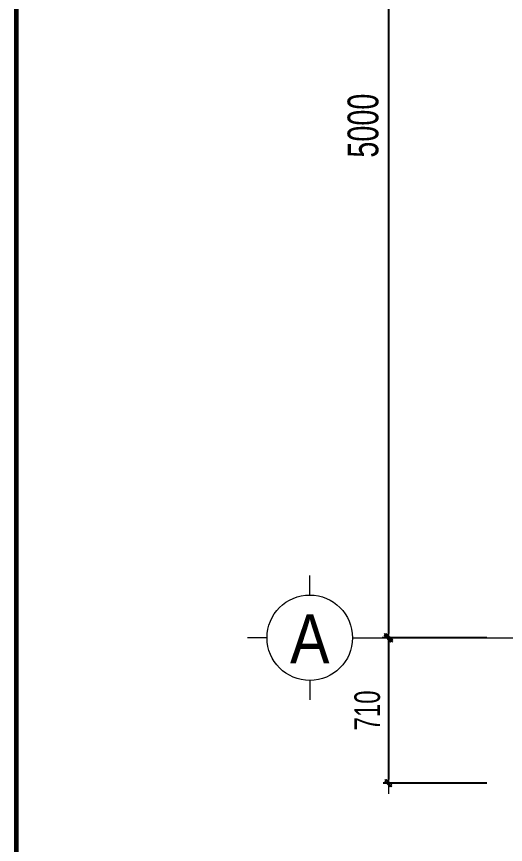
# Model space of a CAD drawing. Header units: millimetres. Extents: x 108335 to 288936, y -578047 to -548347.
# Drawn here: x 214056 to 216441, y -557324 to -553282 of the extents above; entities that cross this region are included whole.
import ezdxf
from ezdxf.enums import TextEntityAlignment as Align

# ---------------------------------------------------------------- set-up
doc = ezdxf.new("R2010")
doc.units = ezdxf.units.MM
doc.header["$MEASUREMENT"] = 0
doc.header["$PDMODE"] = 32
doc.linetypes.add('DASHDOT', pattern=[1, 0.5, -0.25, 0, -0.25])
doc.layers.get('Defpoints').update_dxf_attribs({"color": 1})
doc.layers.add('Khungten_LCDI', color=7, linetype='Continuous')
for name, color, linetype, lineweight in [('LC Dim', 8, 'Continuous', 18), ('LC ISO', 153, 'Continuous', 13), ('LC Net manh', 236, 'Continuous', 5), ('LC Net thay', 7, 'Continuous', 25), ('LC Net truc', 8, 'DASHDOT', 13), ('LC Text1', 3, 'Continuous', 20)]:
    doc.layers.add(name, color=color, linetype=linetype, lineweight=lineweight)
doc.styles.add('HOATBIF', font='hoatbif.shx', dxfattribs={"width": 0.7})
doc.styles.add('Khungten', font='VHAVAN.TTF', dxfattribs={"width": 0.9, "height": 5000})
doc.styles.add('LC 1', font='VHAVANB.TTF')
doc.styles.add('Title', font='VHBLACK.TTF', dxfattribs={"width": 0.8})
doc.dimstyles.new('1-100', dxfattribs={"dimscale": 100, "dimtxt": 2.5, "dimasz": 0.35, "dimexe": 0.5, "dimexo": 0, "dimgap": 0.8, "dimtad": 1, "dimdec": 0, "dimzin": 0, "dimdsep": 46, "dimtxsty": 'HOATBIF', "dimblk1": 'DOT', "dimblk2": 'DOT', "dimsah": 1, "dimcen": -1, "dimdle": 1, "dimclrd": 256, "dimclre": 256, "dimclrt": 4, "dimadec": 3, "dimazin": 2, "dimtfac": 0.333333, "dimtdec": 0, "dimtix": 1, "dimtmove": 2, "dimatfit": 3, "dimldrblk": 'DOT', "dimfxl": 1, "dimtvp": 0.833333, "dimtolj": 1, "dimtzin": 0, "dimarcsym": 0})

# ---------------------------------------------------------------- blocks, each defined once
blk = doc.blocks.new('TTRUC')
at = {"layer": 'LC ISO'}
for p, q in [((0, 6.95), (0, 10.13)), ((-6.95, 0), (-10.13, 0)), ((6.95, 0), (10.13, 0)), ((0, -6.95), (0, -10.13))]:
    blk.add_line(p, q, dxfattribs=at)
at = {"layer": 'LC Net manh'}
blk.add_circle((0, 0), 6.95, dxfattribs=at)
blk = doc.blocks.new('DOT')
at = {"layer": 'LC Dim'}
blk.add_line((-3, 0), (3, 0), dxfattribs=at)
at = {"layer": 'LC Dim', "color": 4}
blk.add_line((-1, -1), (1, 1), dxfattribs=at)
blk.add_lwpolyline([(0.5, 1), (-1, -0.5), (-0.5, -1), (1, 0.5)], close=True, dxfattribs=at)
blk = doc.blocks.new('*D406')
at = {"layer": 'Defpoints', "color": 0, "ltscale": 2, "transparency": 16777216}
for p in [(215945.7, -551314.9, 0), (215869.7, -556314.9), (215945.7, -556314.9, 0)]:
    blk.add_point(p, dxfattribs=at)
at = {"layer": 'LC Dim', "lineweight": -2, "ltscale": 2, "transparency": 16777216}
for p, q in [((215945.7, -551314.9), (215839.7, -551314.9)), ((215869.7, -551335.9), (215869.7, -556293.9)), ((215945.7, -556314.9), (215839.7, -556314.9))]:
    blk.add_line(p, q, dxfattribs=at)
at = {"layer": 'LC Dim', "lineweight": -2, "ltscale": 2, "transparency": 16777216, "xscale": 21, "yscale": 21, "zscale": 21}
for p, rotation in [((215869.7, -551314.9), 90), ((215869.7, -556314.9), 270)]:
    blk.add_blockref('DOT', p, dxfattribs=dict(at, rotation=rotation))
at = {"layer": 'LC Dim', "color": 4, "ltscale": 2, "transparency": 16777216, "insert": (215746.7, -553814.9), "char_height": 150, "attachment_point": 5, "rotation": 90, "style": 'HOATBIF'}
blk.add_mtext('\\A1;5000', dxfattribs=at)
blk = doc.blocks.new('_Dot')
at = {"color": 0, "linetype": 'ByBlock', "lineweight": -2}
blk.add_line((-0.5, 0), (-1, 0), dxfattribs=at)
at = {"color": 0, "linetype": 'ByBlock', "const_width": 0.5}
blk.add_lwpolyline([(-0.25, 0, 1), (0.25, 0, 1)], format="xyb", close=True, dxfattribs=at)
blk = doc.blocks.new('*D410')
at = {"layer": 'Defpoints', "color": 0, "ltscale": 2, "transparency": 16777216}
for p in [(216350.1, -556314.9), (215869.7, -557024.9), (216350.1, -557024.9)]:
    blk.add_point(p, dxfattribs=at)
at = {"layer": 'LC Dim', "lineweight": -2, "ltscale": 2, "transparency": 16777216}
for p, q in [((216350.1, -556314.9), (215844.7, -556314.9)), ((215869.7, -556332.4), (215869.7, -557007.4)), ((216350.1, -557024.9), (215844.7, -557024.9))]:
    blk.add_line(p, q, dxfattribs=at)
at = {"layer": 'LC Dim', "lineweight": -2, "ltscale": 2, "transparency": 16777216, "xscale": 17.5, "yscale": 17.5, "zscale": 17.5}
for p, rotation in [((215869.7, -556314.9), 90), ((215869.7, -557024.9), 270)]:
    blk.add_blockref('DOT', p, dxfattribs=dict(at, rotation=rotation))
at = {"layer": 'LC Dim', "color": 4, "ltscale": 2, "transparency": 16777216, "insert": (215767.2, -556669.9), "char_height": 125, "attachment_point": 5, "rotation": 90, "style": 'HOATBIF'}
blk.add_mtext('\\A1;710', dxfattribs=at)
blk = doc.blocks.new('Nha o can bo nhan vien Trung doan')
at = {"layer": 'Khungten_LCDI', "color": 5, "lineweight": 60}
blk.add_lwpolyline([(0, -14650), (0, 14650), (40600, 14650), (40600, -14650)], close=True, dxfattribs=at)
at = {"color": 7, "style": 'Khungten', "width": 0.8}
for tag, p in [('REVISION', (39498.8, -10746.3)), ('NGAYHT', (39546.1, -11609.4))]:
    blk.add_attdef(tag, text='', height=200, dxfattribs=at).set_placement(p, align=Align.CENTER)
at = {"layer": 'LC Text1', "style": 'Title', "width": 1.485915}
for tag, p, p2 in [('TENBANVE1', (36912.7, -8885.8), (40339.1, -8885.8)), ('TENBANVE2', (36912.7, -9562.5), (40339.1, -9562.5))]:
    blk.add_attdef(tag, text='', height=250, dxfattribs=at).set_placement(p, p2, align=Align.FIT)
at = {"layer": 'LC Text1', "style": 'Title', "width": 0.7}
blk.add_attdef('SOBANVE', text='', height=250, dxfattribs=at).set_placement((39562, -13896.2), align=Align.CENTER)

msp = doc.modelspace()

# ---------------------------------------------------------------- linework, layer by layer
at = {"layer": 'LC Net truc', "ltscale": 500}
msp.add_line((215790.11, -556314.93, 0), (223601.76, -556314.93, 0), dxfattribs=at)

# ---------------------------------------------------------------- block references
at = {"layer": 'LC ISO', "xscale": 30, "yscale": 30, "zscale": 30}
msp.add_blockref('TTRUC', (215486.16, -556314.93, 0), dxfattribs=at)
at = {"layer": 'LC Net thay', "xscale": 0.6000000000000011, "yscale": 0.6000000000000011, "zscale": 0.6000000000000011}
msp.add_blockref('Nha o can bo nhan vien Trung doan', (214055.7, -557257.19, 0), dxfattribs=at)

# ---------------------------------------------------------------- texts
at = {"layer": 'LC Text1', "ltscale": 0.2, "style": 'LC 1', "width": 0.9}
msp.add_text('a', height=240, dxfattribs=at).set_placement((215486.34, -556511.92, 0), align=Align.BOTTOM_CENTER)

# ---------------------------------------------------------------- dimensions: what is measured, and where the dimension line sits
at = {"layer": 'LC Dim', "ltscale": 2}
for base, p1, p2, override, picture, middle in [((215869.74, -556314.93, 0), (215945.74, -551314.93, 0), (215945.74, -556314.93, 0), {"dimscale": 60}, '*D406', (215746.74, -553814.93, 0)), ((215869.74, -557024.93, 0), (216350.12, -556314.93, 0), (216350.12, -557024.93, 0), {"dimscale": 50}, '*D410', (215767.24, -556669.93, 0))]:
    dim = msp.add_linear_dim(base=base, p1=p1, p2=p2, angle=90, dimstyle='1-100', override=override, dxfattribs=at)
    dim.commit()
    dim.dimension.update_dxf_attribs({"geometry": picture, "text_midpoint": middle})

doc.saveas('drawing.dxf')
